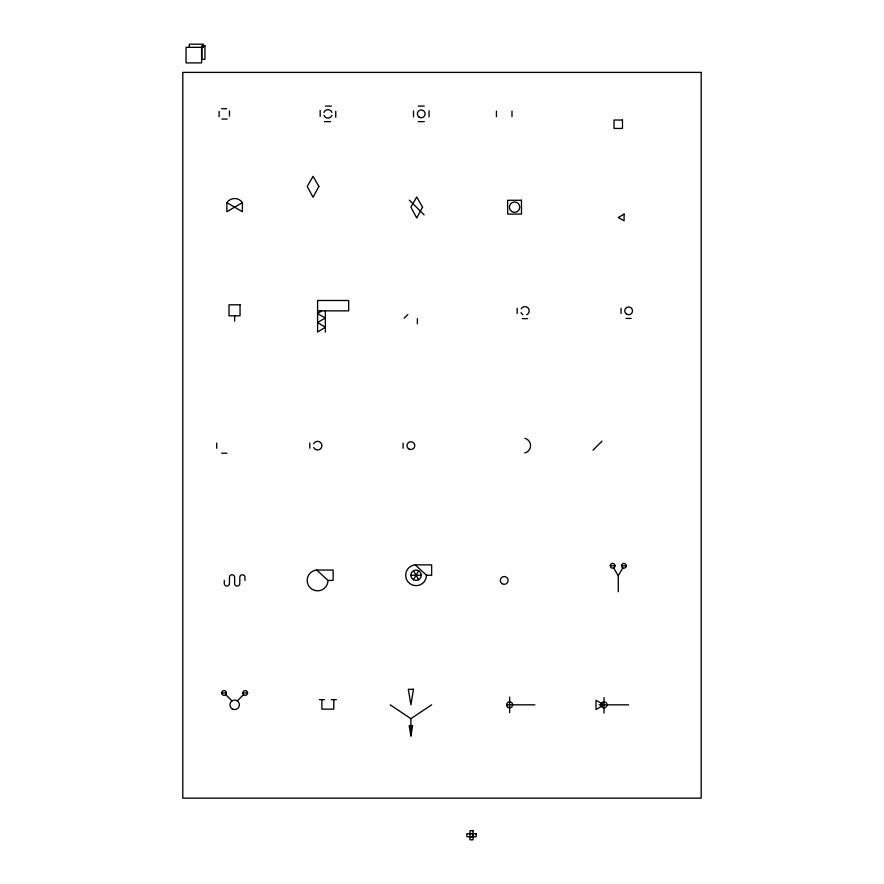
<?xml version="1.0" encoding="UTF-8"?>
<svg xmlns="http://www.w3.org/2000/svg" width="884" height="884" viewBox="0 0 884 884"><rect width="100%" height="100%" fill="white"/><g stroke="black" fill="none" stroke-linecap="round" stroke-linejoin="round"><path stroke-width="1.33" d="M410.894 735.941L412.629 725.565L409.17 725.565L410.894 735.941L410.894 718.659L431.635 704.835M413.491 579.727A5.182 5.182 0 0 1 413.491 570.744A5.182 5.182 0 0 1 421.27 575.241A5.182 5.182 0 0 1 413.491 579.727L418.651 570.732M618.259 591.716L618.259 575.727L622.811 567.926M404.198 318.196L407.878 314.527M237.288 700.89L243.542 694.636M592.987 450.177L602.048 441.105M321.688 310.859L317.588 313.665L325.356 317.986L317.588 322.516L325.356 327.268L317.588 332.019L317.588 300.483L348.694 300.483L348.694 310.859L317.588 310.859M242.415 202.646L226.868 211.718L226.868 202.646A9.37 9.37 0 0 1 242.415 202.646L242.415 211.718L226.868 202.646M325.356 106.091L331.412 106.091M418.243 106.091L424.287 106.091M221.464 108.688L226.647 108.688M221.895 119.053L227.089 119.053M324.494 121.638L330.55 121.638M418.243 121.638L424.287 121.638M626.027 318.417L631.209 318.417M522.356 318.627L527.538 318.627M221.685 453.194L226.868 453.194M415.215 564.865L431.635 564.865L431.635 575.241L426.453 575.241L415.215 564.865A10.409 10.409 0 0 0 405.69 575.816A10.409 10.409 0 0 0 416.364 585.639A10.409 10.409 0 0 0 426.486 575.241M610.258 565.793L615.01 565.793A2.376 2.376 0 0 0 611.452 563.738A2.376 2.376 0 0 0 611.452 567.848A2.376 2.376 0 0 0 615.01 565.793M621.496 565.793L626.248 565.793A2.376 2.376 0 0 0 622.679 563.738A2.376 2.376 0 0 0 622.679 567.848A2.376 2.376 0 0 0 626.248 565.793M316.726 570.047L333.135 570.047L333.135 580.423L327.953 580.423L316.726 570.047A10.409 10.409 0 0 0 307.201 580.998A10.409 10.409 0 0 0 317.875 590.821A10.409 10.409 0 0 0 327.986 580.423M410.894 575.241L421.259 575.241M221.685 692.957L226.437 692.957A2.376 2.376 0 0 1 222.867 695.012A2.376 2.376 0 0 1 222.867 690.901A2.376 2.376 0 0 1 226.437 692.957M242.846 692.957L247.597 692.957A2.376 2.376 0 0 1 244.039 695.012A2.376 2.376 0 0 1 244.039 690.901A2.376 2.376 0 0 1 247.597 692.957M319.312 699.653L324.494 699.653M331.191 699.653L336.373 699.653M506.609 704.835L534.897 704.835M599.032 704.835L628.623 704.835M469.99 833.579L473.039 833.579M469.99 836.883L473.039 836.883M390.164 704.835L410.894 718.659M409.38 200.16L424.077 214.845M225.74 694.636L231.995 700.89M613.695 567.926L618.259 575.727M413.513 570.732L418.651 579.738M621.065 308.262L621.065 313.444M603.993 697.487L603.993 713.045M517.162 308.262L517.162 313.444M511.98 111.163L511.98 116.566M509.626 697.056L509.626 712.614M496.432 111.163L496.432 116.566M473.095 833.767L473.095 836.695M429.038 110.843L429.038 116.887M417.381 318.627L417.381 323.82M413.491 110.843L413.491 116.887M403.115 443.05L403.115 448.232M335.732 111.273L335.732 117.318M333.787 699.653L333.787 709.156L321.909 709.156L321.909 699.653M325.356 310.859L325.356 332.019M320.174 110.412L320.174 116.456M309.809 443.05L309.809 448.232M244.967 580.39L244.967 577.153A2.597 2.597 0 0 0 242.382 574.744A2.597 2.597 0 0 0 239.796 577.153L239.796 583.628A2.597 2.597 0 0 1 237.21 586.037A2.597 2.597 0 0 1 234.625 583.628L234.625 577.153A2.597 2.597 0 0 0 232.039 574.744A2.597 2.597 0 0 0 229.453 577.153L229.453 583.628A2.597 2.597 0 0 1 226.868 586.037A2.597 2.597 0 0 1 224.282 583.628L224.282 580.39M234.647 315.82L234.647 321.224M229.464 111.064L229.464 116.246M219.088 111.495L219.088 116.677M216.713 443.05L216.713 448.232M201.607 47.349L201.607 62.897L186.049 62.897L186.049 47.349L203.408 47.305L203.408 44.2L189.309 44.2L189.309 47.305M524.853 438.309A7.558 7.558 0 0 1 524.831 452.973M313.721 443.702A4.321 4.321 0 0 1 320.295 442.276A4.321 4.321 0 0 1 320.295 449.006A4.321 4.321 0 0 1 313.721 447.569M521.184 308.87A4.254 4.254 0 0 1 528.057 307.952A4.254 4.254 0 0 1 526.676 314.748M522.952 314.616A4.254 4.254 0 0 1 521.052 312.582M331.942 115.34A4.254 4.254 0 0 1 323.964 115.34M323.964 112.401A4.254 4.254 0 0 1 331.942 112.401M413.491 689.277L410.894 704.835L408.309 689.277L413.491 689.277M318.881 186.447L313.046 197.243L307.223 186.447L313.046 176.292L318.881 186.447M422.563 207.176L416.729 217.972L410.894 207.176L416.729 197.022L422.563 207.176M603.993 704.835L596.004 709.587L596.004 700.216L603.993 704.835M624.082 214.094L618.259 217.541L624.082 220.79L624.082 214.094M204.955 45.758L201.85 45.758L201.85 59.372L204.955 59.372L204.955 45.758M701.2 72.4L182.8 72.4L182.8 798.141L701.2 798.141L701.2 72.4M622.469 120.025L614.037 120.025L614.037 128.445L622.469 128.445L622.469 120.025M521.483 200.27L507.659 200.27L507.659 214.094L521.483 214.094L521.483 200.27M240.039 304.803L229.022 304.803L229.022 315.82L240.039 315.82L240.039 304.803M473.039 830.662L469.99 830.662L469.99 839.8L473.039 839.8L473.039 830.662M476.156 833.767L466.874 833.767L466.874 836.695L476.156 836.695L476.156 833.767M602.49 707.443A3.017 3.017 0 0 0 607.01 704.835A3.017 3.017 0 0 0 602.49 702.227A3.017 3.017 0 0 0 602.49 707.443M508.123 707.454A3.028 3.028 0 0 0 512.654 704.835A3.028 3.028 0 0 0 508.123 702.216A3.028 3.028 0 0 0 508.123 707.454M232.271 708.946A4.752 4.752 0 0 0 239.398 704.835A4.752 4.752 0 0 0 232.271 700.714A4.752 4.752 0 0 0 232.271 708.946M502.024 583.639A3.89 3.89 0 0 0 508.09 580.7A3.89 3.89 0 0 0 502.51 576.921A3.89 3.89 0 0 0 502.024 583.639M408.949 449.006A3.89 3.89 0 0 0 414.784 445.635A3.89 3.89 0 0 0 408.949 442.265A3.89 3.89 0 0 0 408.949 449.006M626.679 314.218A3.89 3.89 0 0 0 632.513 310.859A3.89 3.89 0 0 0 626.679 307.488A3.89 3.89 0 0 0 626.679 314.218M511.67 211.475A5.182 5.182 0 0 0 519.748 207.552A5.182 5.182 0 0 0 512.311 202.513A5.182 5.182 0 0 0 511.67 211.475M419.082 117.086A3.89 3.89 0 0 0 425.138 114.146A3.89 3.89 0 0 0 419.568 110.367A3.89 3.89 0 0 0 419.082 117.086"/></g></svg>
